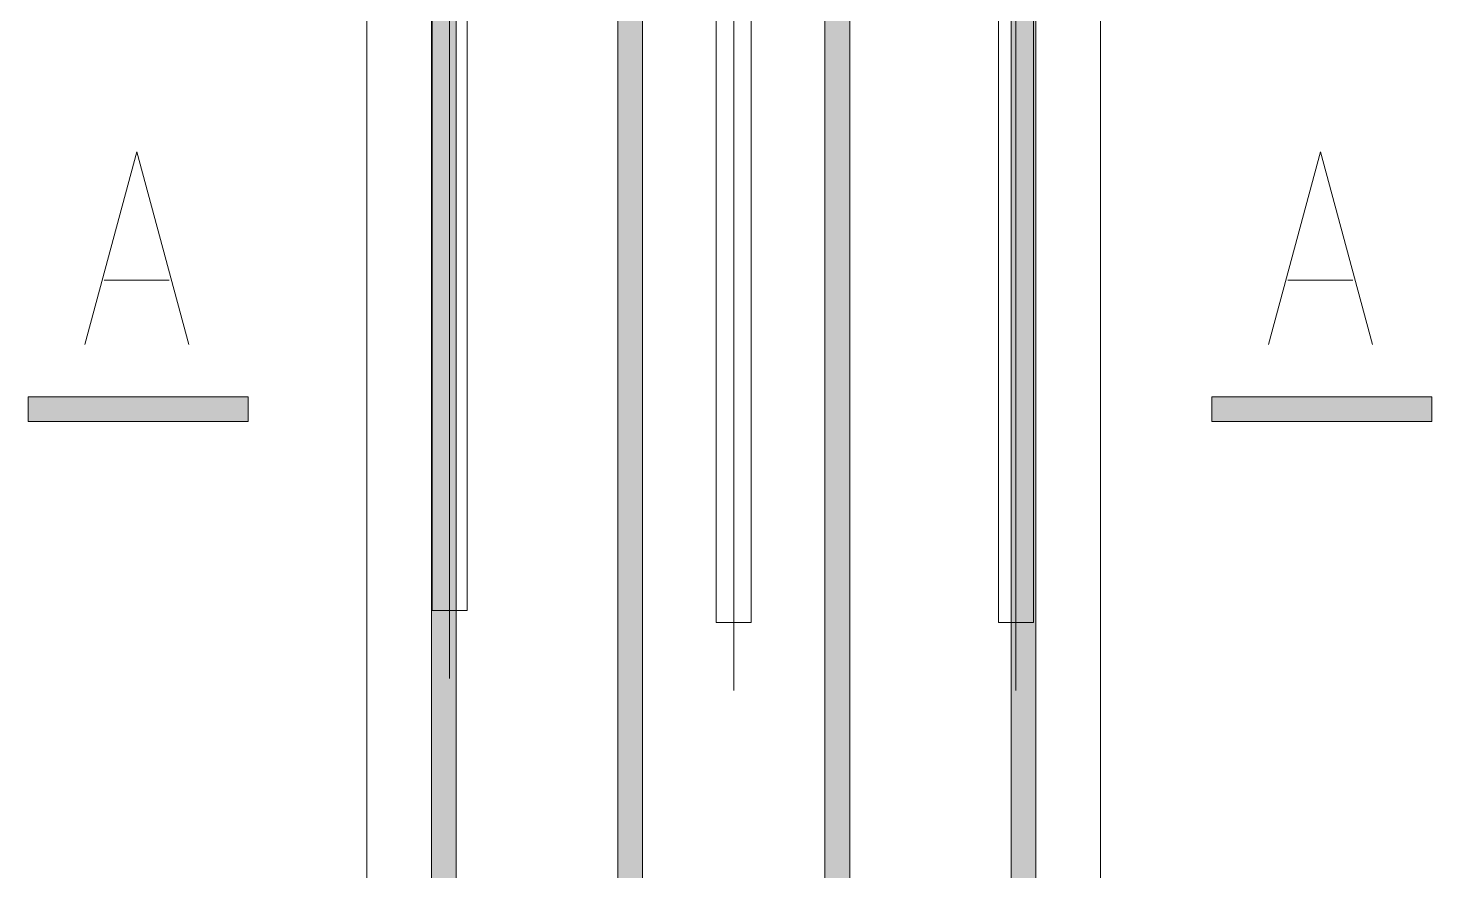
# Model space of a CAD drawing. Header units: millimetres. Extents: x 0 to 586, y 0 to 414.
# Drawn here: x 242.86 to 268.01, y 335.55 to 350.65 of the extents above; entities that cross this region are included whole.
import ezdxf

# ---------------------------------------------------------------- set-up
doc = ezdxf.new("R2010")
doc.units = ezdxf.units.MM

msp = doc.modelspace()

# ---------------------------------------------------------------- hatches: boundary and pattern name
h = msp.add_hatch(color=0)
h.dxf.hatch_style = 2
h.paths.add_polyline_path([(250.528667, 315.242222), (250.084167, 315.242222), (250.084167, 359.283), (250.528667, 359.283)])
h = msp.add_hatch(color=0)
h.dxf.hatch_style = 2
h.paths.add_polyline_path([(253.865944, 315.242222), (253.421444, 315.242222), (253.421444, 359.283), (253.865944, 359.283)])
h = msp.add_hatch(color=0)
h.dxf.hatch_style = 2
h.paths.add_polyline_path([(257.577167, 315.242222), (257.132667, 315.242222), (257.132667, 359.283), (257.577167, 359.283)])
h = msp.add_hatch(color=0)
h.dxf.hatch_style = 2
h.paths.add_polyline_path([(260.914444, 315.242222), (260.469944, 315.242222), (260.469944, 359.283), (260.914444, 359.283)])
h = msp.add_hatch(color=0)
h.dxf.hatch_style = 2
h.paths.add_polyline_path([(242.85575, 343.5985), (242.85575, 344.043), (246.799806, 344.043), (246.799806, 343.5985)])
h = msp.add_hatch(color=0)
h.dxf.hatch_style = 2
h.paths.add_polyline_path([(264.06475, 343.5985), (264.06475, 344.043), (268.008806, 344.043), (268.008806, 343.5985)])

# ---------------------------------------------------------------- linework, layer by layer
at = {"color": 0, "lineweight": 0}
for points in [[(250.408722, 364.818083), (250.408722, 338.998278)], [(255.499306, 364.606417), (255.499306, 338.783083)], [(260.554611, 364.606417), (260.554611, 338.783083)], [(250.09475, 340.215361), (250.09475, 363.2835)], [(250.722694, 340.215361), (250.722694, 363.2835)], [(255.185333, 340.000167), (255.185333, 363.068306)], [(255.813278, 340.000167), (255.813278, 363.068306)], [(260.240639, 340.000167), (260.240639, 363.068306)], [(260.868583, 340.000167), (260.868583, 363.068306)], [(248.927056, 331.544083), (248.927056, 360.26725)], [(262.071556, 331.544083), (262.071556, 360.26725)], [(243.87175, 344.981389), (244.803083, 348.431556), (245.734417, 344.981389)], [(265.08075, 344.981389), (266.012083, 348.431556), (266.943417, 344.981389)], [(244.221, 346.131444), (245.385167, 346.131444)], [(265.43, 346.131444), (266.594167, 346.131444)], [(250.09475, 340.215361), (250.722694, 340.215361)], [(255.185333, 340.000167), (255.813278, 340.000167)], [(260.240639, 340.000167), (260.868583, 340.000167)]]:
    msp.add_lwpolyline(points, dxfattribs=at)
for points in [[(250.528667, 315.242222), (250.084167, 315.242222), (250.084167, 359.283), (250.528667, 359.283)], [(253.865944, 315.242222), (253.421444, 315.242222), (253.421444, 359.283), (253.865944, 359.283)], [(257.577167, 315.242222), (257.132667, 315.242222), (257.132667, 359.283), (257.577167, 359.283)], [(260.914444, 315.242222), (260.469944, 315.242222), (260.469944, 359.283), (260.914444, 359.283)], [(242.85575, 343.5985), (242.85575, 344.043), (246.799806, 344.043), (246.799806, 343.5985)], [(264.06475, 343.5985), (264.06475, 344.043), (268.008806, 344.043), (268.008806, 343.5985)]]:
    msp.add_lwpolyline(points, close=True, dxfattribs=at)

doc.saveas('drawing.dxf')
